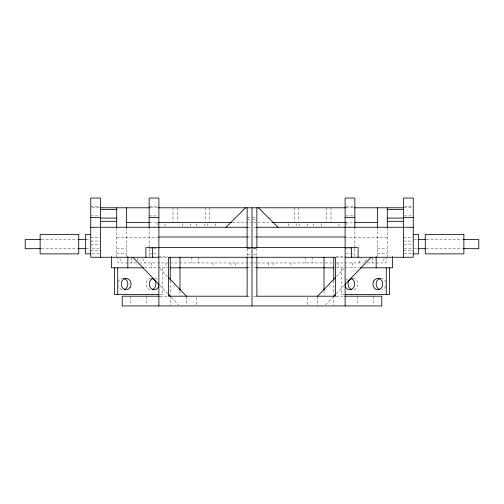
<?xml version="1.0" encoding="UTF-8"?>
<svg xmlns="http://www.w3.org/2000/svg" width="504" height="504" viewBox="0 0 504 504"><rect width="100%" height="100%" fill="white"/><g stroke="black" fill="none" stroke-linecap="round" stroke-linejoin="round"><path stroke-width="0.38" stroke-dasharray="2.52 1.89" d="M358.886 262.949L361.425 258.407M365.236 261.652L367.044 258.407M336.47 276.457L344.037 268.556M325.521 304.813L332.571 297.454M336.37 293.492L343.961 285.566M90.739 206.167L99.729 206.167M149.146 206.167L158.13 206.167M345.87 206.167L354.854 206.167M404.271 206.167L413.261 206.167M92.238 207.793L99.729 207.793M150.488 207.793L157.828 207.793M346.172 207.793L353.512 207.793M404.271 207.793L411.762 207.793M90.739 215.901L99.729 215.901M149.146 215.901L158.13 215.901M345.87 215.901L354.854 215.901M404.271 215.901L413.261 215.901M247.13 217.526L250.608 217.526M252.693 217.526L255.478 217.526M247.13 219.164L250.608 219.164M252.693 219.164L255.478 219.164M149.713 222.39L158.25 222.39M232.382 222.39L251.307 222.39M253.392 222.39L271.618 222.39M345.75 222.39L354.287 222.39M248.075 227.26L251.307 227.26M253.392 227.26L256.87 227.26M248.088 236.993L251.219 236.993M253.562 236.993L255.912 236.993M90.739 237.478L100.472 237.478M116.701 237.478L158.88 237.478M345.12 237.478L387.299 237.478M403.528 237.478L413.261 237.478M41.586 239.589L77.477 239.589M86.058 239.589L89.964 239.589M414.036 239.589L417.942 239.589M426.523 239.589L462.414 239.589M90.739 241.051L100.472 241.051M403.528 241.051L413.261 241.051M90.739 244.295L99.729 244.295M404.271 244.295L413.261 244.295M41.586 248.674L77.477 248.674M86.058 248.674L89.964 248.674M248.522 248.655L251.307 248.655M253.392 248.655L255.478 248.655M414.036 248.674L417.942 248.674M426.523 248.674L462.414 248.674M92.238 248.837L99.729 248.837M116.701 248.837L126.435 248.837M149.146 248.837L158.88 248.837M247.13 248.85L251.307 248.85M253.392 248.85L256.87 248.85M345.12 248.837L354.854 248.837M377.565 248.837L387.299 248.837M404.271 248.837L411.762 248.837M90.739 250.784L100.472 250.784M403.528 250.784L413.261 250.784M92.238 253.814L99.729 253.814M116.701 253.814L126.435 253.814M149.146 253.814L158.13 253.814M345.87 253.814L354.854 253.814M377.565 253.814L387.299 253.814M404.271 253.814L411.762 253.814M247.13 254.835L251.307 254.835M253.392 254.835L256.87 254.835M158.357 256.46L167.945 256.46M336.055 256.46L345.643 256.46M160.127 257.273L167.901 257.273M336.099 257.273L343.873 257.273M136.653 262.949L117.892 262.949L117.892 257.185M139.488 262.949L167.945 262.949M170.232 262.949L178.762 262.949M179.518 262.949L252 262.949M253.373 262.949L324.481 262.949M325.238 262.949L333.768 262.949M336.055 262.949L364.512 262.949M367.347 262.949L386.108 262.949L386.108 257.185M144.717 267.819L167.725 267.819M247.892 267.819L252 267.819M253.373 267.819L256.108 267.819M336.275 267.819L359.283 267.819M160.096 294.588L162.691 294.588L162.691 267.819M343.904 294.588L341.309 294.588L341.309 267.819M160.001 296.207L167.876 296.207M247.13 296.207L251.307 296.207M253.392 296.207L255.931 296.207M336.124 296.207L343.999 296.207M159.963 268.556L167.53 276.457M160.039 285.566L167.63 293.492M171.429 297.454L178.479 304.813M142.575 258.407L145.114 262.949M136.956 258.407L138.764 261.652M387.299 228.047L387.299 257.273M383.891 258.628L383.891 262.949M377.565 227.26L377.565 257.273M373.672 296.207L373.672 305.191M372.727 257.185L372.727 262.949M357.449 296.207L357.449 305.191M354.854 227.26L354.854 257.273M352.668 262.949L352.668 267.819M346.79 222.39L346.79 225.868M339.003 223.782L339.003 227.26M338.008 262.949L338.008 267.819M333.768 280.822L333.768 295.048M333.768 295.735L333.768 305.191M331.008 207.793L331.008 221.621M326.674 207.793L326.674 221.621M324.028 290.839L324.028 295.438M321.804 223.782L321.804 227.26M317.539 296.207L317.539 305.941M313.696 223.782L313.696 225.868M312.108 257.185L312.108 262.949M307.805 297.707L307.805 305.941M307.207 223.782L307.207 225.868M305.619 257.185L305.619 262.949M299.093 223.782L299.093 225.868M298.563 207.793L298.563 221.621M296.497 223.782L296.497 225.868M294.229 207.793L294.229 221.621M290.997 262.949L290.997 267.12M288.71 223.782L288.71 225.868M273.092 262.949L273.092 267.12M268.248 262.949L268.248 267.12M256.87 248.56L256.87 256.662M247.13 248.56L247.13 257.273M235.752 262.949L235.752 267.12M230.908 262.949L230.908 267.12M215.29 223.782L215.29 225.868M213.003 262.949L213.003 267.12M209.771 207.793L209.771 221.621M207.503 223.782L207.503 225.868M205.437 207.793L205.437 221.621M204.907 223.782L204.907 225.868M198.381 257.185L198.381 262.949M196.793 223.782L196.793 225.868M196.195 297.707L196.195 305.941M191.892 257.185L191.892 262.949M190.304 223.782L190.304 225.868M186.461 296.207L186.461 305.191M182.196 223.782L182.196 227.26M179.972 290.839L179.972 295.438M177.326 207.793L177.326 221.621M172.992 207.793L172.992 221.621M170.232 280.822L170.232 295.048M170.232 295.735L170.232 305.191M165.992 262.949L165.992 267.819M164.997 223.782L164.997 227.26M157.21 222.39L157.21 225.868M151.332 262.949L151.332 267.819M149.146 227.26L149.146 257.273M146.551 296.207L146.551 305.191M131.273 257.185L131.273 262.949M130.328 296.207L130.328 305.191M126.435 227.26L126.435 257.273M120.11 258.628L120.11 262.949M116.701 228.047L116.701 257.273M154.904 278.41A5.676 4.92 90 0 1 158.162 280.583M150.375 289.668A5.676 4.92 -90 0 1 146.11 283.67A5.676 4.92 -90 0 1 151.017 278.365M122.277 289.668A5.676 4.92 90 0 1 118.377 286.215M118.377 281.868A5.676 4.92 90 0 1 122.919 278.365M345.839 280.583A5.676 4.92 -90 0 1 349.096 278.41M352.983 278.365A5.676 4.92 90 0 1 357.89 283.67A5.676 4.92 90 0 1 353.625 289.668M381.081 278.365A5.676 4.92 -90 0 1 385.623 281.868M385.623 286.215A5.676 4.92 -90 0 1 381.723 289.668"/><path stroke-width="0.76" d="M317.539 296.207L335.387 277.584M333.654 296.321L335.286 294.626M345.045 284.439L371.076 257.273M226.044 227.26L245.511 207.793M100.472 207.793L149.713 207.793M158.25 207.793L345.75 207.793M354.287 207.793L403.528 207.793M100.472 209.412L116.701 209.412M387.299 209.412L403.528 209.412M90.739 217.526L100.472 217.526M149.146 217.526L158.88 217.526M345.12 217.526L354.854 217.526M403.528 217.526L413.261 217.526M100.472 218.081L116.701 218.081M387.299 218.081L403.528 218.081M100.472 221.325L116.701 221.325M387.299 221.325L403.528 221.325M126.435 222.39L149.19 222.39M158.609 222.39L231.594 222.39M272.406 222.39L345.391 222.39M354.81 222.39L377.565 222.39M90.739 227.26L247.306 227.26M256.693 227.26L413.261 227.26M90.739 234.398L85.548 234.398L85.548 253.865L90.739 253.865M413.261 234.398L418.452 234.398L418.452 253.865L413.261 253.865M158.88 236.993L247.306 236.993M256.693 236.993L345.12 236.993M40.805 239.589L25.2 239.589L25.2 248.674L40.805 248.674M78.259 239.589L86.058 239.589M417.942 239.589L425.741 239.589M463.195 239.589L478.8 239.589L478.8 248.674L463.195 248.674M78.259 248.674L86.058 248.674M417.942 248.674L425.741 248.674M158.88 257.273L90.739 257.273L90.739 198.059L100.472 198.059L100.472 257.273M345.12 257.273L413.261 257.273L413.261 198.059L403.528 198.059L403.528 257.273M143.501 267.819L111.403 267.819L111.403 256.46M170.232 267.819L247.357 267.819M256.643 267.819L333.768 267.819M360.499 267.819L392.597 267.819L392.597 256.46M158.817 294.588L114.49 294.588L114.49 267.819M345.183 294.588L389.51 294.588L389.51 267.819M159.214 296.207L122.214 296.207L122.214 305.941L381.786 305.941L381.786 296.207L344.786 296.207M247.281 296.207L168.613 296.207L168.613 257.273L335.387 257.273L335.387 296.207L256.719 296.207M258.489 207.793L277.956 227.26M168.613 277.584L186.461 296.207M132.924 257.273L158.955 284.439M168.714 294.626L170.346 296.321M387.299 207.793L387.299 227.26M386.266 267.819L386.266 294.588M377.565 207.793L377.565 227.26M376.16 256.46L376.16 267.819M358.098 257.273L358.098 247.54L145.902 247.54L145.902 257.273M354.854 227.26L354.854 198.059L345.12 198.059L345.12 305.941M351.609 247.54L351.609 257.273M333.768 257.273L333.768 280.268M324.028 257.273L324.028 290.071M256.87 207.793L256.87 248.069M256.87 257.034L256.87 296.207M252 207.793L252 305.941M247.13 207.793L247.13 248.069M247.13 257.034L247.13 296.207M179.972 257.273L179.972 290.071M170.232 257.273L170.232 280.268M158.88 305.941L158.88 198.059L149.146 198.059L149.146 227.26M152.391 247.54L152.391 257.273M127.84 256.46L127.84 267.819M126.435 207.793L126.435 227.26M117.734 267.819L117.734 294.588M116.701 207.793L116.701 227.26M151.66 278.41A5.676 4.92 -90 0 1 155.925 283.67A5.676 4.92 -90 0 1 152.29 289.523M159.012 285.51A5.676 4.92 90 0 1 153.619 289.668A5.676 4.92 90 0 1 149.341 284.042A5.676 4.92 90 0 1 153.619 278.41M123.562 278.41A5.676 4.92 90 0 1 127.827 283.67A5.676 4.92 90 0 1 124.192 289.523M351.71 289.523A5.676 4.92 90 0 1 348.075 283.67A5.676 4.92 90 0 1 352.34 278.41M350.381 278.41A5.676 4.92 -90 0 1 354.659 284.042A5.676 4.92 -90 0 1 350.381 289.668A5.676 4.92 -90 0 1 344.988 285.51M379.808 289.523A5.676 4.92 -90 0 1 376.173 283.67A5.676 4.92 -90 0 1 380.438 278.41M78.737 234.398L40.125 234.398L40.125 253.865L78.737 253.865L78.737 234.398M463.875 234.398L425.263 234.398L425.263 253.865L463.875 253.865L463.875 234.398M130.064 287.5A5.676 4.92 -90 0 0 126.806 278.41A5.676 4.92 -90 0 0 121.622 286.215A5.676 4.92 -90 0 0 130.064 287.5M373.577 281.201A5.676 4.92 90 0 0 377.836 289.718A5.676 4.92 90 0 0 382.095 281.201A5.676 4.92 90 0 0 373.577 281.201"/></g></svg>
